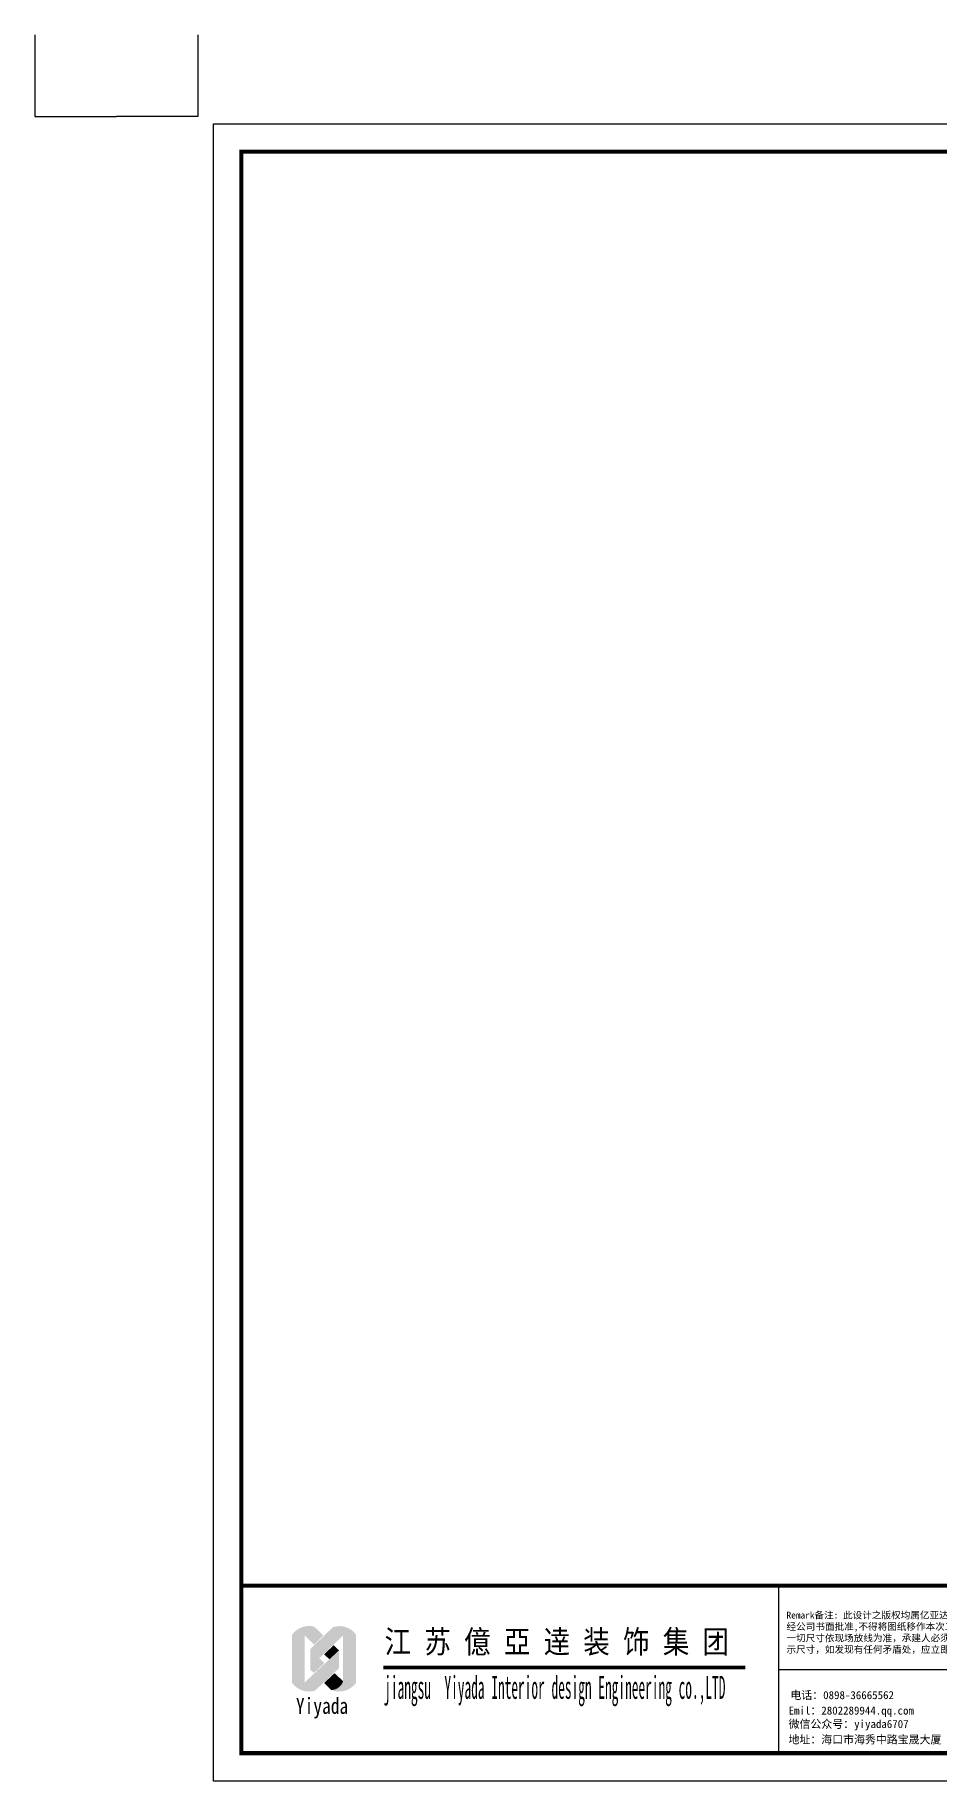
# Model space of a CAD drawing. Header units: millimetres. Extents: x -1705246 to 222838, y -3231245 to 126310.
# Drawn here: x 179471 to 194437, y -10165 to 18750 of the extents above; entities that cross this region are included whole.
import ezdxf

# ---------------------------------------------------------------- set-up
doc = ezdxf.new("R2010")
doc.units = ezdxf.units.MM
for name, color, linetype in [('0-01图框模板说明', 2, 'Continuous'), ('0-02图框细线', 136, 'Continuous'), ('06其他', 8, 'Continuous'), ('TK', 1, 'Continuous')]:
    doc.layers.add(name, color=color, linetype=linetype)
doc.layers.add('Z not print', color=8, linetype='Continuous', plot=False)
doc.styles.add('H1', font='')
doc.styles.get("Standard").update_dxf_attribs({"font": ''})
doc.styles.get('H1').set_extended_font_data('SimSun')
doc.styles.get('Standard').set_extended_font_data('SimSun')

msp = doc.modelspace()

# ---------------------------------------------------------------- hatches: boundary and pattern name
at = {"layer": '06其他', "linetype": 'ByBlock'}
h = msp.add_hatch(color=7, dxfattribs=at)
h.set_gradient(color1=(255, 241, 220), color2=(255, 110, 0), rotation=45, tint=1, name='HEMISPHERICAL')
h.paths.add_polyline_path([(183725, -7745.3), (183725, -7755.5, -0.16489), (183935.8, -7755.5), (184091.9, -7905.4), (184247.3, -7754.9), (184094.1, -7607.7, 0.3131734)])
h = msp.add_hatch(color=20, dxfattribs=at)
h.set_gradient(color1=(255, 63, 0), color2=(253, 236, 196), tint=1, name='HEMISPHERICAL')
h.paths.add_polyline_path([(183725, -8534.2, 0.3225612), (184105.4, -8668.7, -0.1677561), (183935.8, -8530.7), (183935.8, -7755.5, 0.16489), (183725, -7755.5)])
h = msp.add_hatch(color=16, dxfattribs=at)
h.set_gradient(color1=(127, 0, 0), color2=(204, 0, 0), rotation=135, tint=1, name='INVHEMISPHERICAL')
h.paths.add_polyline_path([(184028, -7980.8), (184176.2, -8128.9), (184573, -7754.5, -0.3370418), (184785.4, -7738.6, 0.3337101), (184403.1, -7617.6)])
h = msp.add_hatch(color=1, dxfattribs=at)
h.set_gradient(color1=(255, 0, 0), color2=(255, 127, 0), tint=1, name='INVHEMISPHERICAL')
h.paths.add_polyline_path([(184785.4, -7738.6, 0.3396012), (184571.8, -7755.6), (184571.8, -8512.3, -0.3188086), (184377.9, -8657.6, 0.3432185), (184785.4, -8540.7)])
h = msp.add_hatch(color=20, dxfattribs=at)
h.set_gradient(color1=(255, 63, 0), color2=(253, 236, 196), rotation=45, tint=1)
h.paths.add_polyline_path([(183935.8, -8530.7, 0.1677561), (184105.4, -8668.7), (184504, -8297.3), (184504, -8001.3)])
h = msp.add_hatch(color=18, dxfattribs=at)
h.set_gradient(color1=(76, 0, 0), color2=(127, 0, 0), rotation=45, tint=1, name='CURVED')
h.paths.add_polyline_path([(184028, -7980.8), (184028, -8319.5), (184087, -8376.5), (184261.4, -8214)])
h = msp.add_hatch(color=11, dxfattribs=at)
h.set_gradient(color1=(254, 140, 88), color2=(97, 0, 2), rotation=45, tint=1, name='HEMISPHERICAL')
h.paths.add_polyline_path([(184258.1, -8065), (184345.5, -8148.9), (184504, -8001.3), (184415.6, -7916.4)])
h = msp.add_hatch(color=16, dxfattribs=at)
h.set_gradient(color1=(127, 0, 0), color2=(204, 0, 0), rotation=45, tint=1, name='CURVED')
h.paths.add_polyline_path([(184571.8, -8512.3), (184431.8, -8377.8), (184256.9, -8540.8), (184377.9, -8657.6, 0.3188086)])

# ---------------------------------------------------------------- linework, layer by layer
at = {"layer": '0-01图框模板说明', "color": 2, "const_width": 66.9}
msp.add_lwpolyline([(220771.2, 16815.6), (220771.2, -9703.2), (182887.2, -9703.2), (182887.2, 16815.6)], close=True, dxfattribs=at)
msp.add_lwpolyline([(220771.2, -6931.2), (182882, -6931.2)], dxfattribs=at)
at = {"layer": '0-02图框细线'}
for p, q in [((191782, -9703.2), (191782, -6931.2)), ((191782, -8317.2), (220771.2, -8317.2))]:
    msp.add_line(p, q, dxfattribs=at)
msp.add_lwpolyline([(221233.2, 17277.6), (221233.2, -10165.2), (182425.2, -10165.2), (182425.2, 17277.6)], close=True, dxfattribs=at)
at = {"layer": '0-02图框细线', "ltscale": 0.2, "const_width": 61.5}
msp.add_lwpolyline([(185238, -8283.9), (191228.9, -8283.9)], dxfattribs=at)
at = {"layer": 'Z not print', "color": 5}
for points in [[(179471.3, 18749.8), (179471.3, 17400.4), (180820.7, 17400.4)], [(182170.1, 18749.8), (182170.1, 17400.4), (180820.7, 17400.4)]]:
    msp.add_lwpolyline(points, dxfattribs=at)

# ---------------------------------------------------------------- texts
at = {"layer": '0-02图框细线'}
for s, insert, char_height, attachment_point in [('{\\fSimHei|b0|i0|c134|p2;Remark备注: 此设计之版权均属亿亚达设计公司所有，未\\P经公司书面批准,不得将图纸移作本次工程以外的其他用途;\\P一切尺寸依现场放线为准，承建人必须在工地核对图纸所\\P示尺寸，如发现有任何矛盾处，应立即通知设计师。}', (191911.2, -8059.6), 113.584, 7), ('{\\fSimSun|b0|i0|c134|p2;电话：0898-36665562  }', (191976.3, -8749.6), 132.515, 4), ('{\\fSimSun|b0|i0|c134|p2;Emil：2802289944.qq.com}', (191946.6, -9016.4), 132.515, 4), ('{\\fSimSun|b0|i0|c134|p2;微信公众号：yiyada6707}', (191946.6, -9239.7), 132.515, 4), ('{\\fSimSun|b0|i0|c134|p2;地址：海口市海秀中路宝晟大厦 5 层 501号}', (191944.9, -9485.7), 132.515, 4)]:
    msp.add_mtext(s, dxfattribs=dict(at, insert=insert, char_height=char_height, attachment_point=attachment_point))
at = {"layer": 'TK', "color": 150, "style": 'H1'}
for s, height, width, p in [('江 苏 億 亞 逹 装 饰 集 团', 378.615, 0.85, (185258.6, -8046.4)), ('jiangsu  Yiyada Interior design Engineering co.,LTD', 378.615, 0.43, (185252.6, -8803.4)), ('Yiyada ', 265.03, 0.8, (183791.2, -9051.8))]:
    msp.add_text(s, height=height, dxfattribs=dict(at, width=width)).set_placement(p)

doc.saveas('drawing.dxf')
